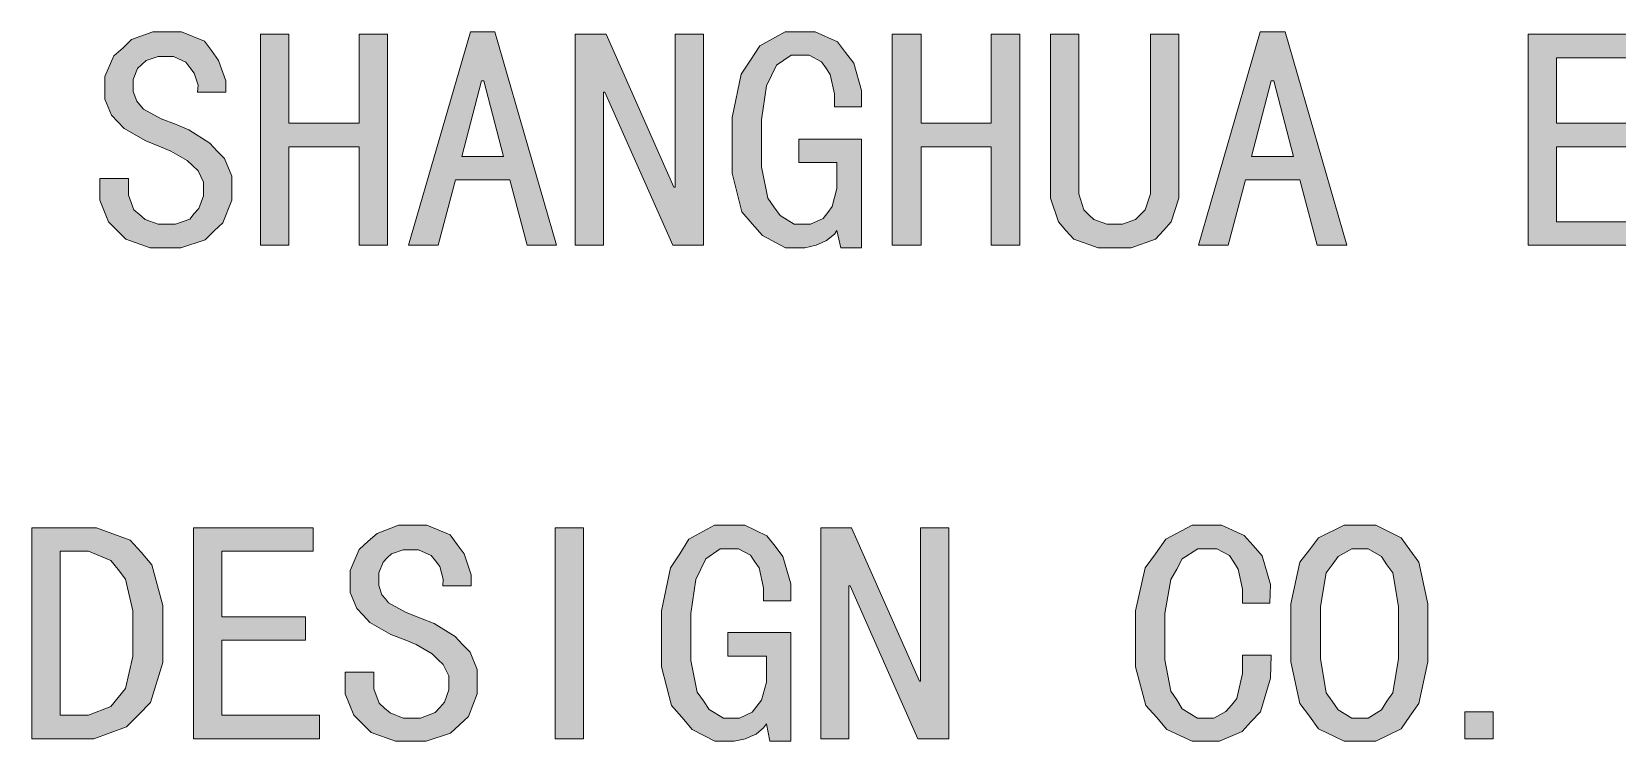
# Model space of a CAD drawing. Header units: millimetres. Extents: x 261 to 114907, y 32 to 1998430.
# Drawn here: x 109317 to 111054, y 1990336 to 1991112 of the extents above; entities that cross this region are included whole.
import ezdxf

# ---------------------------------------------------------------- set-up
doc = ezdxf.new("R2010")
doc.units = ezdxf.units.MM

msp = doc.modelspace()

# ---------------------------------------------------------------- hatches: boundary and pattern name
h = msp.add_hatch(color=0)
h.dxf.hatch_style = 2
h.paths.add_polyline_path([(109536.8, 1990943.4), (109536.8, 1990927.9), (109526.9, 1990903.4), (109517.4, 1990894.3), (109507.5, 1990884.8), (109480.8, 1990875.8), (109464, 1990875.8), (109447.2, 1990875.8), (109420.5, 1990885.3), (109411, 1990894.8), (109401.5, 1990904.2), (109392, 1990927.9), (109392, 1990942.2), (109392, 1990951.6), (109423.5, 1990951.6), (109423.5, 1990943.4), (109423.5, 1990933.5), (109429.5, 1990917.6), (109435.6, 1990912.4), (109441.6, 1990906.8), (109455.8, 1990901.6), (109464, 1990901.6), (109474.8, 1990901.6), (109490.7, 1990907.2), (109495.5, 1990913.3), (109500.6, 1990918.9), (109505.8, 1990932.7), (109505.8, 1990940.9), (109505.8, 1990947.8), (109499.8, 1990960.3), (109493.7, 1990965.9), (109487.7, 1990971.5), (109470, 1990981.8), (109458.4, 1990986.5), (109442.5, 1990993), (109418.8, 1991006.4), (109411.9, 1991013.7), (109405, 1991021), (109397.6, 1991038.7), (109397.6, 1991049), (109397.6, 1991063.2), (109407.6, 1991086.1), (109417.5, 1991094.7), (109426.9, 1991103.7), (109450.2, 1991112.4), (109464, 1991112.4), (109481.7, 1991112.4), (109506.7, 1991102), (109514.4, 1991091.7), (109522.2, 1991080.9), (109529.9, 1991058.5), (109529.9, 1991046.4), (109498.9, 1991046.4), (109499.8, 1991053.8), (109495.5, 1991067.1), (109490.7, 1991073.2), (109486.4, 1991079.2), (109472.6, 1991085.2), (109464, 1991085.2), (109455.8, 1991085.2), (109442.9, 1991080.9), (109438.1, 1991076.6), (109433.4, 1991072.3), (109428.7, 1991060.2), (109428.7, 1991052.9), (109428.7, 1991046.9), (109432.5, 1991036.5), (109436, 1991032.2), (109439.9, 1991027.5), (109459.3, 1991017.1), (109474.8, 1991011.1), (109489.4, 1991005.1), (109512.7, 1990990.4), (109520.5, 1990981.8), (109528.6, 1990973.6), (109536.8, 1990954.2)])
h = msp.add_hatch(color=0)
h.dxf.hatch_style = 2
h.paths.add_polyline_path([(109707, 1990878.8), (109676, 1990878.8), (109676, 1990986.5), (109598.9, 1990986.5), (109598.9, 1990878.8), (109567.9, 1990878.8), (109567.9, 1991109.8), (109598.9, 1991109.8), (109598.9, 1991012.4), (109676, 1991012.4), (109676, 1991109.8), (109707, 1991109.8)])
h = msp.add_hatch(color=0)
h.paths.add_polyline_path([(109892.3, 1990878.8), (109860, 1990878.8), (109841.1, 1990950.3), (109781.6, 1990950.3), (109762.6, 1990878.8), (109730.3, 1990878.8), (109798, 1991112.4), (109824.7, 1991112.4)])
h.paths.add_polyline_path([(109834.2, 1990975.8), (109812.6, 1991058.5), (109810, 1991058.5), (109788.5, 1990975.8)])
h = msp.add_hatch(color=0)
h.dxf.hatch_style = 2
h.paths.add_polyline_path([(110053.1, 1990878.8), (110019.5, 1990878.8), (109945.3, 1991046.4), (109943.6, 1991046.4), (109943.6, 1990878.8), (109912.6, 1990878.8), (109912.6, 1991109.8), (109946.6, 1991109.8), (110020.8, 1990942.2), (110022, 1990942.2), (110022, 1991109.8), (110053.1, 1991109.8)])
h = msp.add_hatch(color=0)
h.dxf.hatch_style = 2
h.paths.add_polyline_path([(110226.3, 1990875.8), (110203.5, 1990875.8), (110199.2, 1990894.8), (110196.6, 1990890.9), (110187.9, 1990884), (110182.3, 1990881.4), (110176.7, 1990878.8), (110164.2, 1990875.8), (110157.4, 1990875.8), (110143.1, 1990875.8), (110117.7, 1990889.2), (110106.5, 1990902.1), (110095.3, 1990915.4), (110084.5, 1990957.7), (110084.5, 1990986.5), (110084.5, 1991018.4), (110094.4, 1991065.8), (110104.8, 1991081.3), (110114.7, 1991096.9), (110142.7, 1991112.4), (110159.9, 1991112.4), (110175.4, 1991112.4), (110200, 1991101.2), (110208.6, 1991089.5), (110217.7, 1991077.9), (110226.3, 1991048.2), (110226.3, 1991030.1), (110196.6, 1991030.1), (110196.6, 1991044.3), (110191.8, 1991065.4), (110187.1, 1991072.7), (110182.3, 1991079.6), (110169, 1991086.9), (110159.9, 1991086.9), (110149.2, 1991086.9), (110133.2, 1991075.7), (110127.6, 1991064.5), (110122, 1991053.3), (110116.8, 1991015.8), (110116.8, 1990989.6), (110116.8, 1990964.6), (110123.7, 1990930.1), (110130.2, 1990920.6), (110137.1, 1990911.1), (110152.6, 1990901.6), (110161.2, 1990901.6), (110170.3, 1990901.6), (110184.1, 1990908.1), (110189.2, 1990914.6), (110194, 1990921), (110199.2, 1990940.9), (110199.2, 1990954.2), (110199.2, 1990969.3), (110157.4, 1990969.3), (110157.4, 1990994.7), (110226.3, 1990994.7)])
h = msp.add_hatch(color=0)
h.dxf.hatch_style = 2
h.paths.add_polyline_path([(110399.5, 1990878.8), (110368.1, 1990878.8), (110368.1, 1990986.5), (110291.4, 1990986.5), (110291.4, 1990878.8), (110259.9, 1990878.8), (110259.9, 1991109.8), (110291.4, 1991109.8), (110291.4, 1991012.4), (110368.1, 1991012.4), (110368.1, 1991109.8), (110399.5, 1991109.8)])
h = msp.add_hatch(color=0)
h.dxf.hatch_style = 2
h.paths.add_polyline_path([(110573.6, 1990946), (110573.6, 1990930.1), (110565.4, 1990904.2), (110556.8, 1990894.8), (110548.2, 1990885.3), (110521.5, 1990875.8), (110503.4, 1990875.8), (110485.3, 1990875.8), (110458.6, 1990885.3), (110449.9, 1990894.8), (110441.8, 1990904.2), (110433.1, 1990930.1), (110433.1, 1990946), (110433.1, 1991109.8), (110464.2, 1991109.8), (110464.2, 1990946), (110464.2, 1990934.8), (110469.8, 1990917.6), (110474.9, 1990912.4), (110480.5, 1990906.8), (110494.8, 1990901.6), (110503.4, 1990901.6), (110512, 1990901.6), (110526.2, 1990906.8), (110531.8, 1990912.4), (110537, 1990917.6), (110542.6, 1990934.8), (110542.6, 1990946), (110542.6, 1991109.8), (110573.6, 1991109.8)])
h = msp.add_hatch(color=0)
h.paths.add_polyline_path([(110757.6, 1990878.8), (110725.3, 1990878.8), (110706.3, 1990950.3), (110646.9, 1990950.3), (110627.9, 1990878.8), (110595.2, 1990878.8), (110662.8, 1991112.4), (110690, 1991112.4)])
h.paths.add_polyline_path([(110699.4, 1990975.8), (110677.9, 1991058.5), (110674.9, 1991058.5), (110653.3, 1990975.8)])
h = msp.add_hatch(color=0)
h.dxf.hatch_style = 2
h.paths.add_polyline_path([(111094.2, 1990878.8), (110956.3, 1990878.8), (110956.3, 1991109.8), (111087.3, 1991109.8), (111087.3, 1991083.9), (110987.3, 1991083.9), (110987.3, 1991012.4), (111079.1, 1991012.4), (111079.1, 1990986.5), (110987.3, 1990986.5), (110987.3, 1990904.2), (111094.2, 1990904.2)])
h = msp.add_hatch(color=0)
h.dxf.hatch_style = 2
h.paths.add_polyline_path([(109805.3, 1990403.5), (109805.3, 1990387.6), (109795.8, 1990363), (109785.9, 1990354), (109776, 1990344.9), (109749.3, 1990335.9), (109732.5, 1990335.9), (109715.7, 1990335.9), (109689.4, 1990345.3), (109679.9, 1990354.8), (109670.4, 1990364.3), (109660.9, 1990387.6), (109660.9, 1990401.8), (109660.9, 1990411.3), (109692, 1990411.3), (109692, 1990403.5), (109692, 1990393.2), (109698, 1990377.7), (109704, 1990372), (109710.1, 1990366.9), (109724.3, 1990361.3), (109732.5, 1990361.3), (109743.2, 1990361.3), (109759.2, 1990367.3), (109764.4, 1990372.9), (109769.5, 1990378.5), (109774.3, 1990392.3), (109774.3, 1990400.5), (109774.3, 1990407.4), (109768.2, 1990419.9), (109762.2, 1990425.5), (109756.2, 1990431.5), (109738.5, 1990441.9), (109727.3, 1990446.6), (109710.9, 1990452.6), (109687.7, 1990466), (109680.3, 1990473.7), (109673.4, 1990481.1), (109666.1, 1990498.7), (109666.1, 1990508.7), (109666.1, 1990522.9), (109676, 1990545.7), (109685.9, 1990554.8), (109695.8, 1990563.4), (109719.1, 1990572.4), (109732.5, 1990572.4), (109750.1, 1990572.4), (109775.6, 1990561.7), (109783.3, 1990551.3), (109791.1, 1990541), (109798.8, 1990518.1), (109798.8, 1990506.1), (109767.8, 1990506.1), (109768.2, 1990513.4), (109764.4, 1990527.2), (109759.6, 1990533.2), (109754.9, 1990539.2), (109741.1, 1990545.3), (109732.5, 1990545.3), (109724.3, 1990545.3), (109711.4, 1990541), (109706.6, 1990536.7), (109702.3, 1990531.9), (109697.6, 1990520.3), (109697.6, 1990513), (109697.6, 1990506.5), (109701, 1990496.2), (109704.9, 1990491.8), (109708.3, 1990487.5), (109727.7, 1990476.8), (109743.2, 1990470.7), (109758.3, 1990464.7), (109781.2, 1990450.5), (109789.3, 1990441.9), (109797.5, 1990433.2), (109805.3, 1990414.3)])
h = msp.add_hatch(color=0)
h.dxf.hatch_style = 2
h.paths.add_polyline_path([(110148.7, 1990335.9), (110125.9, 1990335.9), (110122, 1990354.8), (110119, 1990350.5), (110110.8, 1990343.6), (110104.8, 1990341), (110099.2, 1990338.4), (110086.7, 1990335.9), (110079.8, 1990335.9), (110065.6, 1990335.9), (110040.6, 1990348.8), (110029.4, 1990362.1), (110018.2, 1990375.1), (110007, 1990417.3), (110007, 1990446.6), (110007, 1990478.5), (110016.9, 1990525.5), (110027.2, 1990541), (110037.1, 1990556.9), (110065.1, 1990572.4), (110082.8, 1990572.4), (110098.3, 1990572.4), (110122.4, 1990560.8), (110131.5, 1990549.2), (110140.1, 1990538), (110148.7, 1990508.2), (110148.7, 1990489.7), (110119, 1990489.7), (110119, 1990503.9), (110114.3, 1990525.5), (110109.5, 1990532.4), (110104.8, 1990539.7), (110091.4, 1990546.6), (110082.8, 1990546.6), (110071.6, 1990546.6), (110055.7, 1990535.4), (110050.1, 1990524.2), (110044.9, 1990513), (110039.3, 1990475.5), (110039.3, 1990449.2), (110039.3, 1990424.2), (110046.2, 1990389.7), (110053.1, 1990380.2), (110059.5, 1990370.8), (110075, 1990361.3), (110084.1, 1990361.3), (110092.7, 1990361.3), (110106.5, 1990367.7), (110111.7, 1990374.2), (110116.8, 1990380.7), (110122, 1990400.5), (110122, 1990414.3), (110122, 1990428.9), (110079.8, 1990428.9), (110079.8, 1990454.8), (110148.7, 1990454.8)])
h = msp.add_hatch(color=0)
h.dxf.hatch_style = 2
h.paths.add_polyline_path([(110674.9, 1990430.2), (110674, 1990404.8), (110663.2, 1990368.2), (110652.9, 1990357.4), (110643, 1990346.6), (110618.4, 1990335.9), (110604.2, 1990335.9), (110588.3, 1990335.9), (110560.7, 1990348.8), (110549.1, 1990362.1), (110537.4, 1990375.1), (110526.2, 1990417.3), (110526.2, 1990446.6), (110526.2, 1990478.5), (110537, 1990525.5), (110548.2, 1990541), (110559.4, 1990556.9), (110588.3, 1990572.4), (110605.9, 1990572.4), (110620.6, 1990572.4), (110645.1, 1990561.2), (110655.1, 1990550), (110665, 1990538.8), (110674, 1990507.4), (110673.2, 1990487.1), (110643.4, 1990487.1), (110643.4, 1990502.2), (110638.7, 1990524.2), (110633.9, 1990531.9), (110629.2, 1990539.2), (110615.4, 1990546.6), (110605.9, 1990546.6), (110594.7, 1990546.6), (110577.5, 1990535.4), (110571.5, 1990524.2), (110565, 1990513), (110558.5, 1990475.5), (110558.5, 1990449.2), (110558.5, 1990425.1), (110565, 1990390.6), (110571.5, 1990381.1), (110577.5, 1990371.2), (110594.3, 1990361.3), (110604.2, 1990361.3), (110612, 1990361.3), (110625.3, 1990368.6), (110631.4, 1990375.5), (110637.4, 1990382.8), (110643.4, 1990410), (110643.4, 1990430.2)])
h = msp.add_hatch(color=0)
h.paths.add_polyline_path([(110846.4, 1990454.8), (110846.4, 1990422.9), (110836.5, 1990377.2), (110826.6, 1990363.4), (110817.1, 1990349.6), (110789.5, 1990335.9), (110771.8, 1990335.9), (110754.6, 1990335.9), (110726.6, 1990349.6), (110716.7, 1990363.4), (110706.3, 1990377.2), (110696.4, 1990422.9), (110696.4, 1990454.8), (110696.4, 1990486.2), (110706.3, 1990531.9), (110716.7, 1990545.3), (110726.6, 1990558.6), (110754.6, 1990572.4), (110771.8, 1990572.4), (110789.5, 1990572.4), (110817.1, 1990558.6), (110826.6, 1990545.3), (110836.5, 1990531.9), (110846.4, 1990486.2)])
h.paths.add_polyline_path([(110814.1, 1990454.8), (110814.1, 1990483.2), (110808, 1990520.3), (110801.6, 1990528.9), (110795.5, 1990538), (110780.9, 1990546.6), (110771.8, 1990546.6), (110763.2, 1990546.6), (110748.1, 1990538), (110741.7, 1990528.9), (110735.2, 1990520.3), (110728.7, 1990483.2), (110728.7, 1990454.8), (110728.7, 1990426.3), (110735.2, 1990388.9), (110741.7, 1990379.8), (110748.1, 1990370.3), (110763.2, 1990361.3), (110771.8, 1990361.3), (110780.9, 1990361.3), (110795.5, 1990370.3), (110801.6, 1990379.8), (110808, 1990388.9), (110814.1, 1990426.3)])
h = msp.add_hatch(color=0)
h.paths.add_polyline_path([(109461, 1990453.5), (109461, 1990422), (109447.6, 1990378.1), (109434.3, 1990364.7), (109421.3, 1990351.8), (109385.6, 1990338.4), (109363.6, 1990338.4), (109317.5, 1990338.4), (109317.5, 1990569.4), (109363.6, 1990569.4), (109388.6, 1990569.4), (109425.2, 1990556.1), (109437.3, 1990542.7), (109448.9, 1990528.9), (109461, 1990484.5)])
h.paths.add_polyline_path([(109428.2, 1990453.5), (109428.2, 1990478.5), (109420.1, 1990513.4), (109412.3, 1990523.7), (109404.1, 1990533.6), (109379.5, 1990544), (109363.6, 1990544), (109348.5, 1990544), (109348.5, 1990364.3), (109363.6, 1990364.3), (109379.5, 1990364.3), (109404.1, 1990373.8), (109412.3, 1990383.7), (109420.1, 1990393.6), (109428.2, 1990428.5)])
h = msp.add_hatch(color=0)
h.dxf.hatch_style = 2
h.paths.add_polyline_path([(109632.5, 1990338.4), (109494.6, 1990338.4), (109494.6, 1990569.4), (109625.6, 1990569.4), (109625.6, 1990544), (109525.6, 1990544), (109525.6, 1990472), (109617.4, 1990472), (109617.4, 1990446.6), (109525.6, 1990446.6), (109525.6, 1990364.3), (109632.5, 1990364.3)])
h = msp.add_hatch(color=0)
h.dxf.hatch_style = 2
h.paths.add_polyline_path([(109921.6, 1990338.4), (109890.6, 1990338.4), (109890.6, 1990569.4), (109921.6, 1990569.4)])
h = msp.add_hatch(color=0)
h.dxf.hatch_style = 2
h.paths.add_polyline_path([(110322, 1990338.4), (110287.9, 1990338.4), (110213.8, 1990506.1), (110212.5, 1990506.1), (110212.5, 1990338.4), (110181.5, 1990338.4), (110181.5, 1990569.4), (110215.1, 1990569.4), (110289.6, 1990401.8), (110290.9, 1990401.8), (110290.9, 1990569.4), (110322, 1990569.4)])
h = msp.add_hatch(color=0)
h.dxf.hatch_style = 2
h.paths.add_polyline_path([(110917.9, 1990338.4), (110886.9, 1990338.4), (110886.9, 1990368.2), (110917.9, 1990368.2)])

# ---------------------------------------------------------------- linework, layer by layer
at = {"color": 0, "lineweight": 0}
for points in [[(109536.8, 1990943.4), (109536.8, 1990927.9), (109526.9, 1990903.4), (109517.4, 1990894.3), (109507.5, 1990884.8), (109480.8, 1990875.8), (109464, 1990875.8), (109447.2, 1990875.8), (109420.5, 1990885.3), (109411, 1990894.8), (109401.5, 1990904.2), (109392, 1990927.9), (109392, 1990942.2), (109392, 1990951.6), (109423.5, 1990951.6), (109423.5, 1990943.4), (109423.5, 1990933.5), (109429.5, 1990917.6), (109435.6, 1990912.4), (109441.6, 1990906.8), (109455.8, 1990901.6), (109464, 1990901.6), (109474.8, 1990901.6), (109490.7, 1990907.2), (109495.5, 1990913.3), (109500.6, 1990918.9), (109505.8, 1990932.7), (109505.8, 1990940.9), (109505.8, 1990947.8), (109499.8, 1990960.3), (109493.7, 1990965.9), (109487.7, 1990971.5), (109470, 1990981.8), (109458.4, 1990986.5), (109442.5, 1990993), (109418.8, 1991006.4), (109411.9, 1991013.7), (109405, 1991021), (109397.6, 1991038.7), (109397.6, 1991049), (109397.6, 1991063.2), (109407.6, 1991086.1), (109417.5, 1991094.7), (109426.9, 1991103.7), (109450.2, 1991112.4), (109464, 1991112.4), (109481.7, 1991112.4), (109506.7, 1991102), (109514.4, 1991091.7), (109522.2, 1991080.9), (109529.9, 1991058.5), (109529.9, 1991046.4), (109498.9, 1991046.4), (109499.8, 1991053.8), (109495.5, 1991067.1), (109490.7, 1991073.2), (109486.4, 1991079.2), (109472.6, 1991085.2), (109464, 1991085.2), (109455.8, 1991085.2), (109442.9, 1991080.9), (109438.1, 1991076.6), (109433.4, 1991072.3), (109428.7, 1991060.2), (109428.7, 1991052.9), (109428.7, 1991046.9), (109432.5, 1991036.5), (109436, 1991032.2), (109439.9, 1991027.5), (109459.3, 1991017.1), (109474.8, 1991011.1), (109489.4, 1991005.1), (109512.7, 1990990.4), (109520.5, 1990981.8), (109528.6, 1990973.6), (109536.8, 1990954.2)], [(109707, 1990878.8), (109676, 1990878.8), (109676, 1990986.5), (109598.9, 1990986.5), (109598.9, 1990878.8), (109567.9, 1990878.8), (109567.9, 1991109.8), (109598.9, 1991109.8), (109598.9, 1991012.4), (109676, 1991012.4), (109676, 1991109.8), (109707, 1991109.8)], [(109892.3, 1990878.8), (109860, 1990878.8), (109841.1, 1990950.3), (109781.6, 1990950.3), (109762.6, 1990878.8), (109730.3, 1990878.8), (109798, 1991112.4), (109824.7, 1991112.4)], [(110053.1, 1990878.8), (110019.5, 1990878.8), (109945.3, 1991046.4), (109943.6, 1991046.4), (109943.6, 1990878.8), (109912.6, 1990878.8), (109912.6, 1991109.8), (109946.6, 1991109.8), (110020.8, 1990942.2), (110022, 1990942.2), (110022, 1991109.8), (110053.1, 1991109.8)], [(110226.3, 1990875.8), (110203.5, 1990875.8), (110199.2, 1990894.8), (110196.6, 1990890.9), (110187.9, 1990884), (110182.3, 1990881.4), (110176.7, 1990878.8), (110164.2, 1990875.8), (110157.4, 1990875.8), (110143.1, 1990875.8), (110117.7, 1990889.2), (110106.5, 1990902.1), (110095.3, 1990915.4), (110084.5, 1990957.7), (110084.5, 1990986.5), (110084.5, 1991018.4), (110094.4, 1991065.8), (110104.8, 1991081.3), (110114.7, 1991096.9), (110142.7, 1991112.4), (110159.9, 1991112.4), (110175.4, 1991112.4), (110200, 1991101.2), (110208.6, 1991089.5), (110217.7, 1991077.9), (110226.3, 1991048.2), (110226.3, 1991030.1), (110196.6, 1991030.1), (110196.6, 1991044.3), (110191.8, 1991065.4), (110187.1, 1991072.7), (110182.3, 1991079.6), (110169, 1991086.9), (110159.9, 1991086.9), (110149.2, 1991086.9), (110133.2, 1991075.7), (110127.6, 1991064.5), (110122, 1991053.3), (110116.8, 1991015.8), (110116.8, 1990989.6), (110116.8, 1990964.6), (110123.7, 1990930.1), (110130.2, 1990920.6), (110137.1, 1990911.1), (110152.6, 1990901.6), (110161.2, 1990901.6), (110170.3, 1990901.6), (110184.1, 1990908.1), (110189.2, 1990914.6), (110194, 1990921), (110199.2, 1990940.9), (110199.2, 1990954.2), (110199.2, 1990969.3), (110157.4, 1990969.3), (110157.4, 1990994.7), (110226.3, 1990994.7)], [(110399.5, 1990878.8), (110368.1, 1990878.8), (110368.1, 1990986.5), (110291.4, 1990986.5), (110291.4, 1990878.8), (110259.9, 1990878.8), (110259.9, 1991109.8), (110291.4, 1991109.8), (110291.4, 1991012.4), (110368.1, 1991012.4), (110368.1, 1991109.8), (110399.5, 1991109.8)], [(110573.6, 1990946), (110573.6, 1990930.1), (110565.4, 1990904.2), (110556.8, 1990894.8), (110548.2, 1990885.3), (110521.5, 1990875.8), (110503.4, 1990875.8), (110485.3, 1990875.8), (110458.6, 1990885.3), (110449.9, 1990894.8), (110441.8, 1990904.2), (110433.1, 1990930.1), (110433.1, 1990946), (110433.1, 1991109.8), (110464.2, 1991109.8), (110464.2, 1990946), (110464.2, 1990934.8), (110469.8, 1990917.6), (110474.9, 1990912.4), (110480.5, 1990906.8), (110494.8, 1990901.6), (110503.4, 1990901.6), (110512, 1990901.6), (110526.2, 1990906.8), (110531.8, 1990912.4), (110537, 1990917.6), (110542.6, 1990934.8), (110542.6, 1990946), (110542.6, 1991109.8), (110573.6, 1991109.8)], [(110757.6, 1990878.8), (110725.3, 1990878.8), (110706.3, 1990950.3), (110646.9, 1990950.3), (110627.9, 1990878.8), (110595.2, 1990878.8), (110662.8, 1991112.4), (110690, 1991112.4)], [(111094.2, 1990878.8), (110956.3, 1990878.8), (110956.3, 1991109.8), (111087.3, 1991109.8), (111087.3, 1991083.9), (110987.3, 1991083.9), (110987.3, 1991012.4), (111079.1, 1991012.4), (111079.1, 1990986.5), (110987.3, 1990986.5), (110987.3, 1990904.2), (111094.2, 1990904.2)], [(109834.2, 1990975.8), (109812.6, 1991058.5), (109810, 1991058.5), (109788.5, 1990975.8)], [(110699.4, 1990975.8), (110677.9, 1991058.5), (110674.9, 1991058.5), (110653.3, 1990975.8)], [(109805.3, 1990403.5), (109805.3, 1990387.6), (109795.8, 1990363), (109785.9, 1990354), (109776, 1990344.9), (109749.3, 1990335.9), (109732.5, 1990335.9), (109715.7, 1990335.9), (109689.4, 1990345.3), (109679.9, 1990354.8), (109670.4, 1990364.3), (109660.9, 1990387.6), (109660.9, 1990401.8), (109660.9, 1990411.3), (109692, 1990411.3), (109692, 1990403.5), (109692, 1990393.2), (109698, 1990377.7), (109704, 1990372), (109710.1, 1990366.9), (109724.3, 1990361.3), (109732.5, 1990361.3), (109743.2, 1990361.3), (109759.2, 1990367.3), (109764.4, 1990372.9), (109769.5, 1990378.5), (109774.3, 1990392.3), (109774.3, 1990400.5), (109774.3, 1990407.4), (109768.2, 1990419.9), (109762.2, 1990425.5), (109756.2, 1990431.5), (109738.5, 1990441.9), (109727.3, 1990446.6), (109710.9, 1990452.6), (109687.7, 1990466), (109680.3, 1990473.7), (109673.4, 1990481.1), (109666.1, 1990498.7), (109666.1, 1990508.7), (109666.1, 1990522.9), (109676, 1990545.7), (109685.9, 1990554.8), (109695.8, 1990563.4), (109719.1, 1990572.4), (109732.5, 1990572.4), (109750.1, 1990572.4), (109775.6, 1990561.7), (109783.3, 1990551.3), (109791.1, 1990541), (109798.8, 1990518.1), (109798.8, 1990506.1), (109767.8, 1990506.1), (109768.2, 1990513.4), (109764.4, 1990527.2), (109759.6, 1990533.2), (109754.9, 1990539.2), (109741.1, 1990545.3), (109732.5, 1990545.3), (109724.3, 1990545.3), (109711.4, 1990541), (109706.6, 1990536.7), (109702.3, 1990531.9), (109697.6, 1990520.3), (109697.6, 1990513), (109697.6, 1990506.5), (109701, 1990496.2), (109704.9, 1990491.8), (109708.3, 1990487.5), (109727.7, 1990476.8), (109743.2, 1990470.7), (109758.3, 1990464.7), (109781.2, 1990450.5), (109789.3, 1990441.9), (109797.5, 1990433.2), (109805.3, 1990414.3)], [(110148.7, 1990335.9), (110125.9, 1990335.9), (110122, 1990354.8), (110119, 1990350.5), (110110.8, 1990343.6), (110104.8, 1990341), (110099.2, 1990338.4), (110086.7, 1990335.9), (110079.8, 1990335.9), (110065.6, 1990335.9), (110040.6, 1990348.8), (110029.4, 1990362.1), (110018.2, 1990375.1), (110007, 1990417.3), (110007, 1990446.6), (110007, 1990478.5), (110016.9, 1990525.5), (110027.2, 1990541), (110037.1, 1990556.9), (110065.1, 1990572.4), (110082.8, 1990572.4), (110098.3, 1990572.4), (110122.4, 1990560.8), (110131.5, 1990549.2), (110140.1, 1990538), (110148.7, 1990508.2), (110148.7, 1990489.7), (110119, 1990489.7), (110119, 1990503.9), (110114.3, 1990525.5), (110109.5, 1990532.4), (110104.8, 1990539.7), (110091.4, 1990546.6), (110082.8, 1990546.6), (110071.6, 1990546.6), (110055.7, 1990535.4), (110050.1, 1990524.2), (110044.9, 1990513), (110039.3, 1990475.5), (110039.3, 1990449.2), (110039.3, 1990424.2), (110046.2, 1990389.7), (110053.1, 1990380.2), (110059.5, 1990370.8), (110075, 1990361.3), (110084.1, 1990361.3), (110092.7, 1990361.3), (110106.5, 1990367.7), (110111.7, 1990374.2), (110116.8, 1990380.7), (110122, 1990400.5), (110122, 1990414.3), (110122, 1990428.9), (110079.8, 1990428.9), (110079.8, 1990454.8), (110148.7, 1990454.8)], [(110674.9, 1990430.2), (110674, 1990404.8), (110663.2, 1990368.2), (110652.9, 1990357.4), (110643, 1990346.6), (110618.4, 1990335.9), (110604.2, 1990335.9), (110588.3, 1990335.9), (110560.7, 1990348.8), (110549.1, 1990362.1), (110537.4, 1990375.1), (110526.2, 1990417.3), (110526.2, 1990446.6), (110526.2, 1990478.5), (110537, 1990525.5), (110548.2, 1990541), (110559.4, 1990556.9), (110588.3, 1990572.4), (110605.9, 1990572.4), (110620.6, 1990572.4), (110645.1, 1990561.2), (110655.1, 1990550), (110665, 1990538.8), (110674, 1990507.4), (110673.2, 1990487.1), (110643.4, 1990487.1), (110643.4, 1990502.2), (110638.7, 1990524.2), (110633.9, 1990531.9), (110629.2, 1990539.2), (110615.4, 1990546.6), (110605.9, 1990546.6), (110594.7, 1990546.6), (110577.5, 1990535.4), (110571.5, 1990524.2), (110565, 1990513), (110558.5, 1990475.5), (110558.5, 1990449.2), (110558.5, 1990425.1), (110565, 1990390.6), (110571.5, 1990381.1), (110577.5, 1990371.2), (110594.3, 1990361.3), (110604.2, 1990361.3), (110612, 1990361.3), (110625.3, 1990368.6), (110631.4, 1990375.5), (110637.4, 1990382.8), (110643.4, 1990410), (110643.4, 1990430.2)], [(110846.4, 1990454.8), (110846.4, 1990422.9), (110836.5, 1990377.2), (110826.6, 1990363.4), (110817.1, 1990349.6), (110789.5, 1990335.9), (110771.8, 1990335.9), (110754.6, 1990335.9), (110726.6, 1990349.6), (110716.7, 1990363.4), (110706.3, 1990377.2), (110696.4, 1990422.9), (110696.4, 1990454.8), (110696.4, 1990486.2), (110706.3, 1990531.9), (110716.7, 1990545.3), (110726.6, 1990558.6), (110754.6, 1990572.4), (110771.8, 1990572.4), (110789.5, 1990572.4), (110817.1, 1990558.6), (110826.6, 1990545.3), (110836.5, 1990531.9), (110846.4, 1990486.2)], [(109461, 1990453.5), (109461, 1990422), (109447.6, 1990378.1), (109434.3, 1990364.7), (109421.3, 1990351.8), (109385.6, 1990338.4), (109363.6, 1990338.4), (109317.5, 1990338.4), (109317.5, 1990569.4), (109363.6, 1990569.4), (109388.6, 1990569.4), (109425.2, 1990556.1), (109437.3, 1990542.7), (109448.9, 1990528.9), (109461, 1990484.5)], [(109632.5, 1990338.4), (109494.6, 1990338.4), (109494.6, 1990569.4), (109625.6, 1990569.4), (109625.6, 1990544), (109525.6, 1990544), (109525.6, 1990472), (109617.4, 1990472), (109617.4, 1990446.6), (109525.6, 1990446.6), (109525.6, 1990364.3), (109632.5, 1990364.3)], [(109921.6, 1990338.4), (109890.6, 1990338.4), (109890.6, 1990569.4), (109921.6, 1990569.4)], [(110322, 1990338.4), (110287.9, 1990338.4), (110213.8, 1990506.1), (110212.5, 1990506.1), (110212.5, 1990338.4), (110181.5, 1990338.4), (110181.5, 1990569.4), (110215.1, 1990569.4), (110289.6, 1990401.8), (110290.9, 1990401.8), (110290.9, 1990569.4), (110322, 1990569.4)], [(109428.2, 1990453.5), (109428.2, 1990478.5), (109420.1, 1990513.4), (109412.3, 1990523.7), (109404.1, 1990533.6), (109379.5, 1990544), (109363.6, 1990544), (109348.5, 1990544), (109348.5, 1990364.3), (109363.6, 1990364.3), (109379.5, 1990364.3), (109404.1, 1990373.8), (109412.3, 1990383.7), (109420.1, 1990393.6), (109428.2, 1990428.5)], [(110814.1, 1990454.8), (110814.1, 1990483.2), (110808, 1990520.3), (110801.6, 1990528.9), (110795.5, 1990538), (110780.9, 1990546.6), (110771.8, 1990546.6), (110763.2, 1990546.6), (110748.1, 1990538), (110741.7, 1990528.9), (110735.2, 1990520.3), (110728.7, 1990483.2), (110728.7, 1990454.8), (110728.7, 1990426.3), (110735.2, 1990388.9), (110741.7, 1990379.8), (110748.1, 1990370.3), (110763.2, 1990361.3), (110771.8, 1990361.3), (110780.9, 1990361.3), (110795.5, 1990370.3), (110801.6, 1990379.8), (110808, 1990388.9), (110814.1, 1990426.3)], [(110917.9, 1990338.4), (110886.9, 1990338.4), (110886.9, 1990368.2), (110917.9, 1990368.2)]]:
    msp.add_lwpolyline(points, close=True, dxfattribs=at)

doc.saveas('drawing.dxf')
